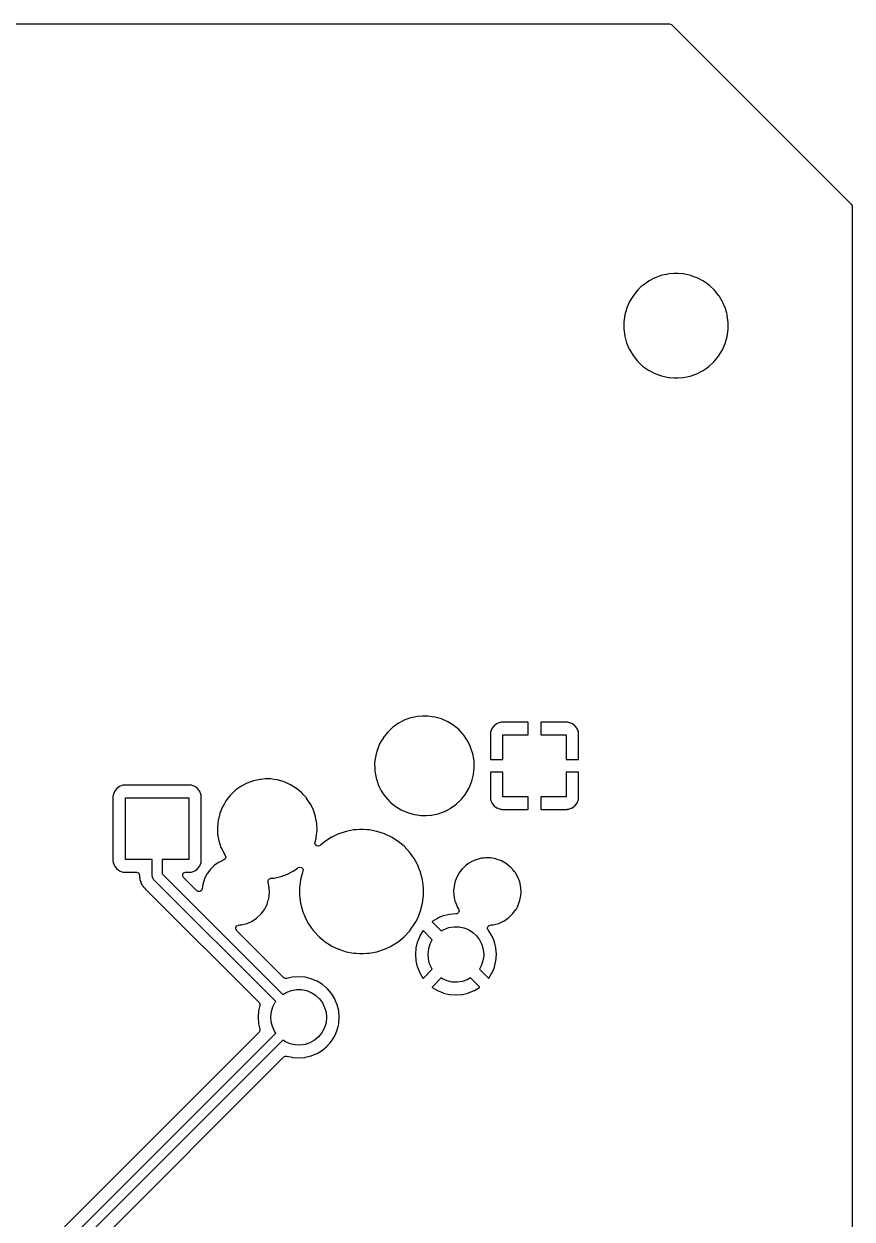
# Model space of a CAD drawing. Extents: x 3.12 to 9.98, y -5.38 to -1.32.
# Drawn here: x 8.663 to 9.98, y -3.321 to -1.42 of the extents above; entities that cross this region are included whole.
import ezdxf

# ---------------------------------------------------------------- set-up
doc = ezdxf.new("R2010")
doc.units = 0
doc.header["$MEASUREMENT"] = 0
doc.layers.add('BLACK', color=7, linetype='CONTINUOUS')

msp = doc.modelspace()

# ---------------------------------------------------------------- linework, layer by layer
at = {"layer": 'BLACK', "linetype": 'CONTINUOUS'}
for p, q in [((6.30264, -1.42002), (9.68965, -1.42002)), ((9.68965, -1.42002), (9.69233, -1.42081)), ((9.69233, -1.42081), (9.69316, -1.42147)), ((9.69316, -1.42147), (9.97853, -1.70684)), ((9.97853, -1.70684), (9.97987, -1.70929)), ((9.97987, -1.70929), (9.97998, -1.71035)), ((9.97998, -1.71035), (9.97998, -5.08965)), ((9.66639, -1.82393), (9.65814, -1.82818)), ((9.66695, -1.82364), (9.66639, -1.82393)), ((9.67762, -1.81986), (9.66695, -1.82364)), ((9.68495, -1.81834), (9.67762, -1.81986)), ((9.68854, -1.8176), (9.68495, -1.81834)), ((9.68871, -1.81756), (9.68854, -1.8176)), ((9.68854, -1.8176), (9.68854, -1.8176)), ((9.68888, -1.81755), (9.68871, -1.81756)), ((9.69707, -1.81699), (9.68888, -1.81755)), ((9.68888, -1.81755), (9.68888, -1.81755)), ((9.69715, -1.81699), (9.69707, -1.81699)), ((9.69707, -1.81699), (9.69707, -1.81699)), ((9.70328, -1.81699), (9.69715, -1.81699)), ((9.70337, -1.817), (9.70328, -1.81699)), ((9.71093, -1.81759), (9.70337, -1.817)), ((9.70337, -1.817), (9.70337, -1.817)), ((9.71215, -1.81769), (9.71093, -1.81759)), ((9.72321, -1.8201), (9.71215, -1.81769)), ((9.72337, -1.82016), (9.72321, -1.8201)), ((9.72853, -1.82204), (9.72337, -1.82016)), ((9.72337, -1.82016), (9.72337, -1.82016)), ((9.73384, -1.82399), (9.72853, -1.82204)), ((9.74148, -1.82803), (9.73384, -1.82399)), ((9.63935, -1.84304), (9.63218, -1.8518)), ((9.64029, -1.84217), (9.63935, -1.84304)), ((9.64486, -1.83792), (9.64029, -1.84217)), ((9.64764, -1.83534), (9.64486, -1.83792)), ((9.65289, -1.83165), (9.64764, -1.83534)), ((9.65676, -1.82893), (9.65289, -1.83165)), ((9.6569, -1.82883), (9.65676, -1.82893)), ((9.65676, -1.82893), (9.65676, -1.82893)), ((9.65814, -1.82818), (9.6569, -1.82883)), ((9.74299, -1.82883), (9.74148, -1.82803)), ((9.74385, -1.82928), (9.74299, -1.82883)), ((9.75304, -1.83589), (9.74385, -1.82928)), ((9.76125, -1.84368), (9.75304, -1.83589)), ((9.76832, -1.85251), (9.76125, -1.84368)), ((9.62626, -1.86145), (9.62171, -1.87182)), ((9.63218, -1.8518), (9.62626, -1.86145)), ((9.76841, -1.85266), (9.76832, -1.85251)), ((9.7689, -1.85347), (9.76841, -1.85266)), ((9.76841, -1.85266), (9.76841, -1.85266)), ((9.77414, -1.86223), (9.7689, -1.85347)), ((9.7742, -1.86238), (9.77414, -1.86223)), ((9.77513, -1.86455), (9.7742, -1.86238)), ((9.7742, -1.86238), (9.7742, -1.86238)), ((9.62171, -1.87182), (9.61861, -1.8827)), ((9.77858, -1.87264), (9.77513, -1.86455)), ((9.78058, -1.87994), (9.77858, -1.87264)), ((9.78126, -1.88245), (9.78058, -1.87994)), ((9.61699, -1.89996), (9.61696, -1.90522)), ((9.61702, -1.89408), (9.61699, -1.89996)), ((9.61861, -1.8827), (9.61702, -1.89391)), ((9.61702, -1.89391), (9.61702, -1.89407)), ((9.61702, -1.89407), (9.61702, -1.89408)), ((9.78156, -1.88355), (9.78126, -1.88245)), ((9.78304, -1.89478), (9.78156, -1.88355)), ((9.78299, -1.90539), (9.78304, -1.89494)), ((9.78304, -1.89494), (9.78304, -1.89478)), ((9.78304, -1.89494), (9.78304, -1.89494)), ((9.61696, -1.90522), (9.61844, -1.91645)), ((9.61844, -1.91645), (9.62142, -1.92736)), ((9.77829, -1.92818), (9.78139, -1.9173)), ((9.78139, -1.9173), (9.78298, -1.90609)), ((9.78298, -1.90609), (9.78299, -1.90539)), ((9.62142, -1.92736), (9.62149, -1.92752)), ((9.62149, -1.92752), (9.62576, -1.93753)), ((9.62576, -1.93753), (9.62586, -1.93777)), ((9.62586, -1.93777), (9.63168, -1.94749)), ((9.76782, -1.9482), (9.77374, -1.93855)), ((9.77374, -1.93855), (9.77829, -1.92818)), ((9.63168, -1.94749), (9.63875, -1.95632)), ((9.63875, -1.95632), (9.64696, -1.96411)), ((9.75236, -1.96466), (9.76065, -1.95696)), ((9.76065, -1.95696), (9.76782, -1.9482)), ((9.64696, -1.96411), (9.65615, -1.97072)), ((9.65615, -1.97072), (9.6563, -1.9708)), ((9.6563, -1.9708), (9.6563, -1.9708)), ((9.6563, -1.9708), (9.65716, -1.97125)), ((9.65716, -1.97125), (9.66616, -1.97601)), ((9.66616, -1.97601), (9.67679, -1.9799)), ((9.72238, -1.98014), (9.73305, -1.97636)), ((9.73305, -1.97636), (9.7431, -1.97117)), ((9.7431, -1.97117), (9.74324, -1.97107)), ((9.74324, -1.97107), (9.74773, -1.96792)), ((9.74324, -1.97107), (9.74324, -1.97107)), ((9.74773, -1.96792), (9.75236, -1.96466)), ((9.67679, -1.9799), (9.68785, -1.98231)), ((9.68785, -1.98231), (9.68897, -1.9824)), ((9.68897, -1.9824), (9.69663, -1.983)), ((9.69663, -1.983), (9.69663, -1.983)), ((9.69663, -1.983), (9.69672, -1.98301)), ((9.69672, -1.98301), (9.70285, -1.98301)), ((9.70285, -1.98301), (9.70293, -1.98301)), ((9.70293, -1.98301), (9.71112, -1.98245)), ((9.70293, -1.98301), (9.70293, -1.98301)), ((9.71112, -1.98245), (9.71129, -1.98244)), ((9.71112, -1.98245), (9.71112, -1.98245)), ((9.71129, -1.98244), (9.71146, -1.9824)), ((9.71146, -1.9824), (9.7172, -1.98121)), ((9.71146, -1.9824), (9.71146, -1.9824)), ((9.7172, -1.98121), (9.72238, -1.98014)), ((9.26776, -2.52759), (9.25799, -2.53278)), ((9.26792, -2.52753), (9.26776, -2.52759)), ((9.27799, -2.52386), (9.26792, -2.52753)), ((9.26792, -2.52753), (9.26792, -2.52753)), ((9.27815, -2.5238), (9.27799, -2.52386)), ((9.27799, -2.52386), (9.27799, -2.52386)), ((9.28897, -2.5215), (9.27815, -2.5238)), ((9.28914, -2.52149), (9.28897, -2.5215)), ((9.29715, -2.52093), (9.28914, -2.52149)), ((9.28914, -2.52149), (9.28914, -2.52149)), ((9.29724, -2.52093), (9.29715, -2.52093)), ((9.29715, -2.52093), (9.29715, -2.52093)), ((9.30553, -2.52093), (9.29724, -2.52093)), ((9.31226, -2.52187), (9.30553, -2.52093)), ((9.31631, -2.52244), (9.31226, -2.52187)), ((9.31648, -2.52246), (9.31631, -2.52244)), ((9.31631, -2.52244), (9.31631, -2.52244)), ((9.32711, -2.52551), (9.31648, -2.52246)), ((9.33721, -2.53001), (9.32711, -2.52551)), ((9.24109, -2.54696), (9.23428, -2.55567)), ((9.24543, -2.54277), (9.24109, -2.54696)), ((9.24892, -2.5394), (9.24543, -2.54277)), ((9.24905, -2.53928), (9.24892, -2.5394)), ((9.24892, -2.5394), (9.24892, -2.5394)), ((9.2525, -2.53677), (9.24905, -2.53928)), ((9.25785, -2.53288), (9.2525, -2.53677)), ((9.25799, -2.53278), (9.25785, -2.53288)), ((9.25785, -2.53288), (9.25785, -2.53288)), ((9.34659, -2.53587), (9.33721, -2.53001)), ((9.35506, -2.54298), (9.34659, -2.53587)), ((9.36246, -2.5512), (9.35506, -2.54298)), ((9.40504, -2.54676), (9.40482, -2.54876)), ((9.40518, -2.54616), (9.40504, -2.54676)), ((9.40696, -2.54142), (9.40518, -2.54616)), ((9.40729, -2.5408), (9.40696, -2.54142)), ((9.4103, -2.53678), (9.40729, -2.5408)), ((9.4108, -2.53629), (9.4103, -2.53678)), ((9.41482, -2.53328), (9.4108, -2.53629)), ((9.41543, -2.53294), (9.41482, -2.53328)), ((9.42017, -2.53116), (9.41543, -2.53294)), ((9.42077, -2.53102), (9.42017, -2.53116)), ((9.42278, -2.5308), (9.42077, -2.53102)), ((9.42304, -2.53079), (9.42278, -2.5308)), ((9.46447, -2.53079), (9.42304, -2.53079)), ((9.46477, -2.53085), (9.46447, -2.53079)), ((9.46482, -2.5309), (9.46477, -2.53085)), ((9.465, -2.5315), (9.46482, -2.5309)), ((9.465, -2.55079), (9.465, -2.5315)), ((9.48507, -2.53102), (9.485, -2.53132)), ((9.485, -2.53132), (9.485, -2.55079)), ((9.48511, -2.53096), (9.48507, -2.53102)), ((9.48571, -2.53079), (9.48511, -2.53096)), ((9.52696, -2.53079), (9.48571, -2.53079)), ((9.52722, -2.5308), (9.52696, -2.53079)), ((9.52923, -2.53102), (9.52722, -2.5308)), ((9.52983, -2.53116), (9.52923, -2.53102)), ((9.53457, -2.53294), (9.52983, -2.53116)), ((9.53518, -2.53328), (9.53457, -2.53294)), ((9.5392, -2.53629), (9.53518, -2.53328)), ((9.5397, -2.53678), (9.5392, -2.53629)), ((9.54271, -2.5408), (9.5397, -2.53678)), ((9.54304, -2.54142), (9.54271, -2.5408)), ((9.54482, -2.54616), (9.54304, -2.54142)), ((9.54496, -2.54676), (9.54482, -2.54616)), ((9.54518, -2.54876), (9.54496, -2.54676)), ((9.22875, -2.56525), (9.22461, -2.5755)), ((9.23131, -2.56082), (9.22875, -2.56525)), ((9.2342, -2.55582), (9.23131, -2.56082)), ((9.23428, -2.55567), (9.2342, -2.55582)), ((9.2342, -2.55582), (9.2342, -2.55582)), ((9.36539, -2.55554), (9.36246, -2.5512)), ((9.36855, -2.56022), (9.36539, -2.55554)), ((9.36865, -2.56037), (9.36855, -2.56022)), ((9.36855, -2.56022), (9.36855, -2.56022)), ((9.37096, -2.5651), (9.36865, -2.56037)), ((9.37338, -2.57006), (9.37096, -2.5651)), ((9.40482, -2.54876), (9.4048, -2.54903)), ((9.4048, -2.54903), (9.4048, -2.58929)), ((9.4248, -2.59), (9.4248, -2.55079)), ((9.4248, -2.55079), (9.465, -2.55079)), ((9.485, -2.55079), (9.5252, -2.55079)), ((9.5252, -2.55079), (9.5252, -2.59)), ((9.5452, -2.54903), (9.54518, -2.54876)), ((9.5452, -2.58947), (9.5452, -2.54903)), ((9.22324, -2.58099), (9.22194, -2.58624)), ((9.22457, -2.57567), (9.22324, -2.58099)), ((9.22461, -2.5755), (9.22457, -2.57567)), ((9.22457, -2.57567), (9.22457, -2.57567)), ((9.3735, -2.57031), (9.37338, -2.57006)), ((9.37691, -2.58082), (9.3735, -2.57031)), ((9.37694, -2.58099), (9.37691, -2.58082)), ((9.37841, -2.58929), (9.37694, -2.58099)), ((9.22138, -2.59154), (9.22078, -2.59723)), ((9.22078, -2.59723), (9.22079, -2.59741)), ((9.22079, -2.59741), (9.22103, -2.60444)), ((9.22079, -2.59741), (9.22079, -2.59741)), ((9.22192, -2.58641), (9.22138, -2.59154)), ((9.22194, -2.58624), (9.22192, -2.58641)), ((9.22192, -2.58641), (9.22192, -2.58641)), ((9.3781, -2.61343), (9.3792, -2.60294)), ((9.37853, -2.59), (9.37841, -2.58929)), ((9.37883, -2.59171), (9.37853, -2.59)), ((9.37884, -2.59189), (9.37883, -2.59171)), ((9.3792, -2.60206), (9.37884, -2.59189)), ((9.37884, -2.59189), (9.37884, -2.59189)), ((9.37922, -2.60277), (9.3792, -2.60206)), ((9.3792, -2.60294), (9.37922, -2.60277)), ((9.3792, -2.60294), (9.3792, -2.60294)), ((9.4048, -2.58929), (9.40498, -2.58989)), ((9.40498, -2.58989), (9.40503, -2.58993)), ((9.40503, -2.58993), (9.40534, -2.59)), ((9.40534, -2.59), (9.4248, -2.59)), ((9.5252, -2.59), (9.54448, -2.59)), ((9.54448, -2.59), (9.54508, -2.58982)), ((9.54508, -2.58982), (9.54513, -2.58977)), ((9.54513, -2.58977), (9.5452, -2.58947)), ((9.03897, -2.6215), (9.02815, -2.6238)), ((9.03914, -2.62149), (9.03897, -2.6215)), ((9.04715, -2.62093), (9.03914, -2.62149)), ((9.03914, -2.62149), (9.03914, -2.62149)), ((9.04724, -2.62093), (9.04715, -2.62093)), ((9.04715, -2.62093), (9.04715, -2.62093)), ((9.05553, -2.62093), (9.04724, -2.62093)), ((9.06073, -2.62166), (9.05553, -2.62093)), ((9.06631, -2.62244), (9.06073, -2.62166)), ((9.06648, -2.62246), (9.06631, -2.62244)), ((9.06631, -2.62244), (9.06631, -2.62244)), ((9.07711, -2.62551), (9.06648, -2.62246)), ((9.22103, -2.60444), (9.22117, -2.60829)), ((9.22117, -2.60829), (9.2212, -2.60846)), ((9.2212, -2.60846), (9.2212, -2.60846)), ((9.2212, -2.60846), (9.22213, -2.61376)), ((9.22213, -2.61376), (9.22309, -2.61918)), ((9.22309, -2.61918), (9.2265, -2.62969)), ((9.37543, -2.62433), (9.37802, -2.61393)), ((9.37802, -2.61393), (9.37806, -2.61376)), ((9.37802, -2.61393), (9.37802, -2.61393)), ((9.37806, -2.61376), (9.3781, -2.61343)), ((9.40487, -2.61023), (9.4048, -2.61053)), ((9.4048, -2.61053), (9.4048, -2.65097)), ((9.40492, -2.61018), (9.40487, -2.61023)), ((9.40552, -2.61), (9.40492, -2.61018)), ((9.4248, -2.61), (9.40552, -2.61)), ((9.4248, -2.64921), (9.4248, -2.61)), ((9.54466, -2.61), (9.5252, -2.61)), ((9.5252, -2.61), (9.5252, -2.64921)), ((9.54497, -2.61007), (9.54466, -2.61)), ((9.54502, -2.61011), (9.54497, -2.61007)), ((9.5452, -2.61071), (9.54502, -2.61011)), ((9.5452, -2.65097), (9.5452, -2.61071)), ((8.80706, -2.64107), (8.80505, -2.64644)), ((8.8105, -2.63649), (8.80706, -2.64107)), ((8.81509, -2.63305), (8.8105, -2.63649)), ((8.82046, -2.63103), (8.81509, -2.63305)), ((8.82291, -2.63077), (8.82046, -2.63103)), ((8.92709, -2.63077), (8.82291, -2.63077)), ((8.92954, -2.63103), (8.92709, -2.63077)), ((8.93491, -2.63305), (8.92954, -2.63103)), ((8.9395, -2.63649), (8.93491, -2.63305)), ((8.94294, -2.64107), (8.9395, -2.63649)), ((8.94495, -2.64644), (8.94294, -2.64107)), ((8.99892, -2.6394), (8.99574, -2.64247)), ((8.99905, -2.63928), (8.99892, -2.6394)), ((8.99892, -2.6394), (8.99892, -2.6394)), ((9.0019, -2.6372), (8.99905, -2.63928)), ((9.00785, -2.63288), (9.0019, -2.6372)), ((9.00799, -2.63278), (9.00785, -2.63288)), ((9.00785, -2.63288), (9.00785, -2.63288)), ((9.01776, -2.62759), (9.00799, -2.63278)), ((9.01792, -2.62753), (9.01776, -2.62759)), ((9.02799, -2.62386), (9.01792, -2.62753)), ((9.01792, -2.62753), (9.01792, -2.62753)), ((9.02815, -2.6238), (9.02799, -2.62386)), ((9.02799, -2.62386), (9.02799, -2.62386)), ((9.08721, -2.63001), (9.07711, -2.62551)), ((9.09659, -2.63587), (9.08721, -2.63001)), ((9.10506, -2.64298), (9.09659, -2.63587)), ((9.2265, -2.62969), (9.22658, -2.62985)), ((9.22658, -2.62985), (9.22658, -2.62985)), ((9.22658, -2.62985), (9.22825, -2.63328)), ((9.22825, -2.63328), (9.23135, -2.63963)), ((9.23135, -2.63963), (9.23145, -2.63978)), ((9.23145, -2.63978), (9.23145, -2.63978)), ((9.23145, -2.63978), (9.23353, -2.64287)), ((9.3658, -2.64418), (9.37116, -2.6349)), ((9.37116, -2.6349), (9.37125, -2.63475)), ((9.37125, -2.63475), (9.37539, -2.6245)), ((9.37539, -2.6245), (9.37543, -2.62433)), ((8.80505, -2.64644), (8.80478, -2.64889)), ((8.80478, -2.64889), (8.80478, -2.75111)), ((8.8248, -2.74921), (8.8248, -2.65079)), ((8.8248, -2.65079), (8.9252, -2.65079)), ((8.9252, -2.65079), (8.9252, -2.74921)), ((8.94522, -2.64889), (8.94495, -2.64644)), ((8.94522, -2.75111), (8.94522, -2.64889)), ((8.98131, -2.66082), (8.97875, -2.66525)), ((8.9842, -2.65582), (8.98131, -2.66082)), ((8.98428, -2.65567), (8.9842, -2.65582)), ((8.9842, -2.65582), (8.9842, -2.65582)), ((8.99109, -2.64696), (8.98428, -2.65567)), ((8.99574, -2.64247), (8.99109, -2.64696)), ((9.10792, -2.64615), (9.10506, -2.64298)), ((9.11226, -2.65097), (9.10792, -2.64615)), ((9.11246, -2.6512), (9.11226, -2.65097)), ((9.11425, -2.65385), (9.11246, -2.6512)), ((9.11855, -2.66022), (9.11425, -2.65385)), ((9.11865, -2.66037), (9.11855, -2.66022)), ((9.11855, -2.66022), (9.11855, -2.66022)), ((9.12096, -2.6651), (9.11865, -2.66037)), ((9.23353, -2.64287), (9.23754, -2.6488)), ((9.23754, -2.6488), (9.23765, -2.64893)), ((9.23765, -2.64893), (9.23765, -2.64893)), ((9.23765, -2.64893), (9.23774, -2.64903)), ((9.23774, -2.64903), (9.24494, -2.65702)), ((9.24494, -2.65702), (9.24507, -2.65713)), ((9.24507, -2.65713), (9.24507, -2.65713)), ((9.24507, -2.65713), (9.24624, -2.65811)), ((9.24624, -2.65811), (9.25341, -2.66413)), ((9.34221, -2.66708), (9.35081, -2.66082)), ((9.35081, -2.66082), (9.35095, -2.66072)), ((9.35081, -2.66082), (9.35081, -2.66082)), ((9.35095, -2.66072), (9.35116, -2.66052)), ((9.35116, -2.66052), (9.35623, -2.65563)), ((9.35623, -2.65563), (9.35891, -2.65304)), ((9.35891, -2.65304), (9.36052, -2.65097)), ((9.36052, -2.65097), (9.36572, -2.64433)), ((9.36572, -2.64433), (9.3658, -2.64418)), ((9.3658, -2.64418), (9.3658, -2.64418)), ((9.4048, -2.65097), (9.40482, -2.65124)), ((9.40482, -2.65124), (9.40504, -2.65324)), ((9.40504, -2.65324), (9.40518, -2.65384)), ((9.40518, -2.65384), (9.40696, -2.65858)), ((9.40696, -2.65858), (9.40729, -2.6592)), ((9.40729, -2.6592), (9.4103, -2.66322)), ((9.465, -2.64921), (9.4248, -2.64921)), ((9.465, -2.66868), (9.465, -2.64921)), ((9.5252, -2.64921), (9.485, -2.64921)), ((9.485, -2.64921), (9.485, -2.6685)), ((9.5397, -2.66322), (9.54271, -2.6592)), ((9.54271, -2.6592), (9.54304, -2.65858)), ((9.54304, -2.65858), (9.54482, -2.65384)), ((9.54482, -2.65384), (9.54496, -2.65324)), ((9.54496, -2.65324), (9.54518, -2.65124)), ((9.54518, -2.65124), (9.5452, -2.65097)), ((8.97457, -2.67567), (8.9723, -2.68477)), ((8.97461, -2.6755), (8.97457, -2.67567)), ((8.97457, -2.67567), (8.97457, -2.67567)), ((8.97875, -2.66525), (8.97461, -2.6755)), ((9.12338, -2.67006), (9.12096, -2.6651)), ((9.1235, -2.67031), (9.12338, -2.67006)), ((9.12691, -2.68082), (9.1235, -2.67031)), ((9.25341, -2.66413), (9.26279, -2.66999)), ((9.26279, -2.66999), (9.27289, -2.67449)), ((9.27289, -2.67449), (9.28352, -2.67754)), ((9.28352, -2.67754), (9.28369, -2.67756)), ((9.28369, -2.67756), (9.28369, -2.67756)), ((9.28369, -2.67756), (9.28774, -2.67813)), ((9.28774, -2.67813), (9.29447, -2.67907)), ((9.29447, -2.67907), (9.30276, -2.67907)), ((9.30276, -2.67907), (9.30285, -2.67907)), ((9.30285, -2.67907), (9.31086, -2.67851)), ((9.30285, -2.67907), (9.30285, -2.67907)), ((9.31086, -2.67851), (9.31103, -2.6785)), ((9.31086, -2.67851), (9.31086, -2.67851)), ((9.31103, -2.6785), (9.32185, -2.6762)), ((9.32185, -2.6762), (9.32201, -2.67614)), ((9.32201, -2.67614), (9.33208, -2.67247)), ((9.32201, -2.67614), (9.32201, -2.67614)), ((9.33208, -2.67247), (9.33224, -2.67241)), ((9.33208, -2.67247), (9.33208, -2.67247)), ((9.33224, -2.67241), (9.34201, -2.66722)), ((9.34201, -2.66722), (9.34221, -2.66708)), ((9.4103, -2.66322), (9.4108, -2.66371)), ((9.4108, -2.66371), (9.41482, -2.66672)), ((9.41482, -2.66672), (9.41543, -2.66706)), ((9.41543, -2.66706), (9.42017, -2.66884)), ((9.42017, -2.66884), (9.42077, -2.66898)), ((9.42077, -2.66898), (9.42278, -2.6692)), ((9.42278, -2.6692), (9.42304, -2.66921)), ((9.42304, -2.66921), (9.46429, -2.66921)), ((9.46429, -2.66921), (9.46489, -2.66904)), ((9.46489, -2.66904), (9.46493, -2.66898)), ((9.46493, -2.66898), (9.465, -2.66868)), ((9.485, -2.6685), (9.48518, -2.6691)), ((9.48518, -2.6691), (9.48523, -2.66915)), ((9.48523, -2.66915), (9.48553, -2.66921)), ((9.48553, -2.66921), (9.52696, -2.66921)), ((9.52696, -2.66921), (9.52722, -2.6692)), ((9.52722, -2.6692), (9.52923, -2.66898)), ((9.52923, -2.66898), (9.52983, -2.66884)), ((9.52983, -2.66884), (9.53457, -2.66706)), ((9.53457, -2.66706), (9.53518, -2.66672)), ((9.53518, -2.66672), (9.5392, -2.66371)), ((9.5392, -2.66371), (9.5397, -2.66322)), ((8.9708, -2.69706), (8.97078, -2.69723)), ((8.97078, -2.69723), (8.97079, -2.69741)), ((8.97079, -2.69741), (8.97079, -2.69741)), ((8.97079, -2.69741), (8.97111, -2.70655)), ((8.97192, -2.68641), (8.9708, -2.69706)), ((8.97194, -2.68624), (8.97192, -2.68641)), ((8.97192, -2.68641), (8.97192, -2.68641)), ((8.9723, -2.68477), (8.97194, -2.68624)), ((9.12703, -2.6815), (9.12691, -2.68082)), ((9.1288, -2.69151), (9.12703, -2.6815)), ((9.12883, -2.69171), (9.1288, -2.69151)), ((9.12884, -2.69189), (9.12883, -2.69171)), ((9.12921, -2.70253), (9.12884, -2.69189)), ((9.12884, -2.69189), (9.12884, -2.69189)), ((8.97111, -2.70655), (8.97117, -2.70829)), ((8.97117, -2.70829), (8.9712, -2.70846)), ((8.9712, -2.70846), (8.9712, -2.70846)), ((8.9712, -2.70846), (8.97213, -2.71376)), ((8.97213, -2.71376), (8.97309, -2.71918)), ((9.12627, -2.72095), (9.12765, -2.71544)), ((9.12765, -2.71544), (9.12802, -2.71393)), ((9.12802, -2.71393), (9.12806, -2.71376)), ((9.12802, -2.71393), (9.12802, -2.71393)), ((9.12806, -2.71376), (9.1281, -2.71343)), ((9.1281, -2.71343), (9.1292, -2.70294)), ((9.1292, -2.70294), (9.12922, -2.70277)), ((9.1292, -2.70294), (9.1292, -2.70294)), ((9.12922, -2.70277), (9.12921, -2.70253)), ((9.15244, -2.7135), (9.14198, -2.72014)), ((9.15258, -2.71343), (9.15244, -2.7135)), ((9.15259, -2.71343), (9.15258, -2.71343)), ((9.16352, -2.70828), (9.15259, -2.71343)), ((9.16366, -2.70822), (9.16352, -2.70828)), ((9.16352, -2.70828), (9.16352, -2.70828)), ((9.17545, -2.70439), (9.16366, -2.70822)), ((9.18763, -2.70206), (9.17545, -2.70439)), ((9.19131, -2.70183), (9.18763, -2.70206)), ((9.19683, -2.70149), (9.19131, -2.70183)), ((9.1969, -2.70148), (9.19683, -2.70149)), ((9.19683, -2.70149), (9.19683, -2.70149)), ((9.2031, -2.70148), (9.1969, -2.70148)), ((9.20317, -2.70149), (9.2031, -2.70148)), ((9.20869, -2.70183), (9.20317, -2.70149)), ((9.20317, -2.70149), (9.20317, -2.70149)), ((9.21237, -2.70206), (9.20869, -2.70183)), ((9.22455, -2.70439), (9.21237, -2.70206)), ((9.23634, -2.70822), (9.22455, -2.70439)), ((9.23648, -2.70828), (9.23634, -2.70822)), ((9.24741, -2.71343), (9.23648, -2.70828)), ((9.23648, -2.70828), (9.23648, -2.70828)), ((9.24742, -2.71343), (9.24741, -2.71343)), ((9.24756, -2.7135), (9.24742, -2.71343)), ((9.25802, -2.72014), (9.24756, -2.7135)), ((8.97309, -2.71918), (8.9765, -2.72969)), ((8.9765, -2.72969), (8.97658, -2.72985)), ((8.97658, -2.72985), (8.97658, -2.72985)), ((8.97658, -2.72985), (8.97831, -2.73339)), ((8.97831, -2.73339), (8.98135, -2.73963)), ((9.12595, -2.72274), (9.1261, -2.72166)), ((9.12668, -2.72544), (9.12595, -2.72274)), ((9.1261, -2.72166), (9.12627, -2.72095)), ((9.12875, -2.72732), (9.12668, -2.72544)), ((9.1315, -2.72778), (9.12875, -2.72732)), ((9.13407, -2.72668), (9.1315, -2.72778)), ((9.1354, -2.72558), (9.13407, -2.72668)), ((9.14198, -2.72014), (9.1354, -2.72558)), ((9.26757, -2.72804), (9.25802, -2.72014)), ((9.27606, -2.73708), (9.26757, -2.72804)), ((9.27615, -2.7372), (9.27606, -2.73708)), ((9.27775, -2.7394), (9.27615, -2.7372)), ((9.27615, -2.7372), (9.27615, -2.7372)), ((8.80478, -2.75111), (8.80505, -2.75356)), ((8.80505, -2.75356), (8.80706, -2.75893)), ((8.86713, -2.74921), (8.8248, -2.74921)), ((8.86713, -2.775), (8.86713, -2.74921)), ((8.9252, -2.74921), (8.88287, -2.74921)), ((8.88287, -2.74921), (8.88287, -2.77174)), ((8.94294, -2.75893), (8.94495, -2.75356)), ((8.94495, -2.75356), (8.94522, -2.75111)), ((8.97021, -2.75554), (8.96634, -2.75814)), ((8.9737, -2.75318), (8.97021, -2.75554)), ((8.97388, -2.75307), (8.9737, -2.75318)), ((8.9737, -2.75318), (8.9737, -2.75318)), ((8.98119, -2.74977), (8.97388, -2.75307)), ((8.98339, -2.74784), (8.98119, -2.74977)), ((8.98135, -2.73963), (8.98145, -2.73978)), ((8.98145, -2.73978), (8.98145, -2.73978)), ((8.98145, -2.73978), (8.98327, -2.74247)), ((8.98327, -2.74247), (8.98411, -2.74514)), ((8.98411, -2.74514), (8.98339, -2.74784)), ((9.28335, -2.74711), (9.27775, -2.7394)), ((9.28342, -2.74724), (9.28335, -2.74711)), ((9.28886, -2.75713), (9.28342, -2.74724)), ((9.28342, -2.74724), (9.28342, -2.74724)), ((9.37021, -2.75554), (9.36634, -2.75814)), ((9.3737, -2.75318), (9.37021, -2.75554)), ((9.37388, -2.75307), (9.3737, -2.75318)), ((9.3737, -2.75318), (9.3737, -2.75318)), ((9.37424, -2.7529), (9.37388, -2.75307)), ((9.38197, -2.74942), (9.37424, -2.7529)), ((9.38216, -2.74934), (9.38197, -2.74942)), ((9.38197, -2.74942), (9.38197, -2.74942)), ((9.38236, -2.74928), (9.38216, -2.74934)), ((9.39075, -2.74711), (9.38236, -2.74928)), ((9.38236, -2.74928), (9.38236, -2.74928)), ((9.39095, -2.74705), (9.39075, -2.74711)), ((9.39075, -2.74711), (9.39075, -2.74711)), ((9.39116, -2.74704), (9.39095, -2.74705)), ((9.39508, -2.7467), (9.39116, -2.74704)), ((9.39116, -2.74704), (9.39116, -2.74704)), ((9.39772, -2.74648), (9.39508, -2.7467)), ((9.4041, -2.74648), (9.39772, -2.74648)), ((9.40416, -2.74648), (9.4041, -2.74648)), ((9.40436, -2.74649), (9.40416, -2.74648)), ((9.40416, -2.74648), (9.40416, -2.74648)), ((9.40505, -2.74653), (9.40436, -2.74649)), ((9.40522, -2.74655), (9.40505, -2.74653)), ((9.41379, -2.7481), (9.40522, -2.74655)), ((9.40522, -2.74655), (9.40522, -2.74655)), ((9.41399, -2.74814), (9.41379, -2.7481)), ((9.41379, -2.7481), (9.41379, -2.7481)), ((9.41419, -2.74821), (9.41399, -2.74814)), ((9.42233, -2.75117), (9.41419, -2.74821)), ((9.41419, -2.74821), (9.41419, -2.74821)), ((9.42253, -2.75124), (9.42233, -2.75117)), ((9.42233, -2.75117), (9.42233, -2.75117)), ((9.43042, -2.75573), (9.42253, -2.75124)), ((9.43059, -2.75587), (9.43042, -2.75573)), ((9.43483, -2.75934), (9.43059, -2.75587)), ((9.43059, -2.75587), (9.43059, -2.75587)), ((8.80706, -2.75893), (8.8105, -2.76351)), ((8.8105, -2.76351), (8.81509, -2.76695)), ((8.81509, -2.76695), (8.82046, -2.76897)), ((8.82046, -2.76897), (8.82291, -2.76923)), ((8.82291, -2.76923), (8.84212, -2.76923)), ((8.84212, -2.76923), (8.84481, -2.77002)), ((8.84481, -2.77002), (8.84664, -2.77213)), ((8.84664, -2.77213), (8.84707, -2.77453)), ((8.84707, -2.77453), (8.84694, -2.77647)), ((8.86742, -2.77628), (8.86713, -2.775)), ((8.88287, -2.77174), (9.07483, -2.9637)), ((8.91581, -2.77525), (8.91601, -2.77246)), ((8.91715, -2.7777), (8.91581, -2.77525)), ((8.91601, -2.77246), (8.91768, -2.77022)), ((8.91768, -2.77022), (8.9203, -2.76924)), ((8.9203, -2.76924), (8.92066, -2.76923)), ((8.92066, -2.76923), (8.92709, -2.76923)), ((8.92709, -2.76923), (8.92954, -2.76897)), ((8.92954, -2.76897), (8.93491, -2.76695)), ((8.93491, -2.76695), (8.9395, -2.76351)), ((8.9395, -2.76351), (8.94294, -2.75893)), ((8.95395, -2.77247), (8.9521, -2.77612)), ((8.95435, -2.7717), (8.95395, -2.77247)), ((8.95538, -2.77031), (8.95435, -2.7717)), ((8.95965, -2.76458), (8.95538, -2.77031)), ((8.95977, -2.76441), (8.95965, -2.76458)), ((8.96634, -2.75814), (8.95977, -2.76441)), ((9.07201, -2.77614), (9.08208, -2.77247)), ((9.08208, -2.77247), (9.08224, -2.77241)), ((9.08208, -2.77247), (9.08208, -2.77247)), ((9.08224, -2.77241), (9.09201, -2.76722)), ((9.09201, -2.76722), (9.09223, -2.76706)), ((9.09223, -2.76706), (9.0981, -2.7628)), ((9.0981, -2.7628), (9.09926, -2.76195)), ((9.09926, -2.76195), (9.1019, -2.76101)), ((9.1019, -2.76101), (9.10462, -2.76164)), ((9.10612, -2.7695), (9.10303, -2.7815)), ((9.10462, -2.76164), (9.10657, -2.76365)), ((9.10679, -2.76779), (9.10612, -2.7695)), ((9.10657, -2.76365), (9.10712, -2.76639)), ((9.10712, -2.76639), (9.10679, -2.76779)), ((9.28932, -2.75797), (9.28886, -2.75713)), ((9.29123, -2.7628), (9.28932, -2.75797)), ((9.29377, -2.76921), (9.29123, -2.7628)), ((9.29388, -2.7695), (9.29377, -2.76921)), ((9.29697, -2.7815), (9.29388, -2.7695)), ((9.35395, -2.77247), (9.3521, -2.77612)), ((9.35435, -2.7717), (9.35395, -2.77247)), ((9.35538, -2.77031), (9.35435, -2.7717)), ((9.35965, -2.76458), (9.35538, -2.77031)), ((9.35977, -2.76441), (9.35965, -2.76458)), ((9.36634, -2.75814), (9.35977, -2.76441)), ((9.43745, -2.76149), (9.43483, -2.75934)), ((9.43758, -2.76165), (9.43745, -2.76149)), ((9.44169, -2.76639), (9.43758, -2.76165)), ((9.43758, -2.76165), (9.43758, -2.76165)), ((9.4434, -2.76835), (9.44169, -2.76639)), ((9.44351, -2.76853), (9.4434, -2.76835)), ((9.44401, -2.76935), (9.44351, -2.76853)), ((9.44351, -2.76853), (9.44351, -2.76853)), ((9.44811, -2.77612), (9.44401, -2.76935)), ((8.84694, -2.77647), (8.84699, -2.77676)), ((8.84699, -2.77676), (8.84699, -2.77676)), ((8.84699, -2.77676), (8.84737, -2.77895)), ((8.84737, -2.77895), (8.84741, -2.77921)), ((8.84741, -2.77921), (8.84771, -2.7817)), ((8.84771, -2.7817), (8.84782, -2.78198)), ((8.84782, -2.78198), (8.84784, -2.78208)), ((8.84784, -2.78208), (8.84802, -2.78273)), ((8.84802, -2.78273), (8.84805, -2.78283)), ((8.84805, -2.78283), (8.8481, -2.78312)), ((8.8481, -2.78312), (8.84882, -2.78477)), ((8.84882, -2.78477), (8.84911, -2.78543)), ((8.84911, -2.78543), (8.84921, -2.78567)), ((8.84921, -2.78567), (8.8501, -2.78802)), ((8.8501, -2.78802), (8.85027, -2.78826)), ((8.85027, -2.78826), (8.85032, -2.78836)), ((8.85032, -2.78836), (8.85064, -2.78894)), ((8.85064, -2.78894), (8.85069, -2.78903)), ((8.85069, -2.78903), (8.85081, -2.7893)), ((8.85081, -2.7893), (8.851, -2.78954)), ((8.851, -2.78954), (8.85235, -2.7913)), ((8.85235, -2.7913), (8.8525, -2.79151)), ((8.8525, -2.79151), (8.85375, -2.79334)), ((8.85375, -2.79334), (8.85375, -2.79334)), ((8.85375, -2.79334), (8.85392, -2.79358)), ((8.85392, -2.79358), (8.85415, -2.79378)), ((8.85415, -2.79378), (8.85415, -2.79378)), ((8.85415, -2.79378), (8.85575, -2.79521)), ((8.86756, -2.77759), (8.86742, -2.77628)), ((8.8678, -2.77797), (8.86756, -2.77759)), ((8.8679, -2.77841), (8.8678, -2.77797)), ((8.86872, -2.77944), (8.8679, -2.77841)), ((8.86942, -2.78056), (8.86872, -2.77944)), ((9.06372, -2.97485), (8.86942, -2.78056)), ((8.93814, -2.79869), (8.91715, -2.7777)), ((8.94754, -2.78847), (8.94656, -2.79583)), ((8.9476, -2.78827), (8.94754, -2.78847)), ((8.94911, -2.7834), (8.9476, -2.78826)), ((8.9476, -2.78826), (8.9476, -2.78827)), ((8.95023, -2.77979), (8.94911, -2.7834)), ((8.9521, -2.77612), (8.95023, -2.77979)), ((9.0515, -2.78481), (9.05172, -2.78203)), ((9.05331, -2.79345), (9.0515, -2.78481)), ((9.05172, -2.78203), (9.05341, -2.7798)), ((9.05365, -2.80253), (9.05331, -2.79345)), ((9.05341, -2.7798), (9.05601, -2.77885)), ((9.05601, -2.77885), (9.05777, -2.77872)), ((9.05777, -2.77872), (9.06086, -2.77851)), ((9.06086, -2.77851), (9.06103, -2.7785)), ((9.06086, -2.77851), (9.06086, -2.77851)), ((9.06103, -2.7785), (9.07185, -2.7762)), ((9.07185, -2.7762), (9.07201, -2.77614)), ((9.07201, -2.77614), (9.07201, -2.77614)), ((9.10303, -2.7815), (9.10148, -2.7938)), ((9.10148, -2.7938), (9.10148, -2.8062)), ((9.29852, -2.7938), (9.29697, -2.7815)), ((9.29852, -2.8062), (9.29852, -2.7938)), ((9.34711, -2.79171), (9.34656, -2.79583)), ((9.34754, -2.78847), (9.34711, -2.79171)), ((9.3476, -2.78827), (9.34754, -2.78847)), ((9.34911, -2.7834), (9.3476, -2.78826)), ((9.3476, -2.78826), (9.3476, -2.78827)), ((9.35023, -2.77979), (9.34911, -2.7834)), ((9.3521, -2.77612), (9.35023, -2.77979)), ((9.44955, -2.77976), (9.44811, -2.77612)), ((9.45045, -2.78203), (9.44955, -2.77976)), ((9.45145, -2.78456), (9.45045, -2.78203)), ((9.45331, -2.79345), (9.45145, -2.78456)), ((9.45365, -2.80253), (9.45331, -2.79345)), ((8.85575, -2.79521), (8.85596, -2.79541)), ((8.85596, -2.79541), (9.0371, -2.97655)), ((8.9403, -2.79996), (8.93814, -2.79869)), ((8.9431, -2.79993), (8.9403, -2.79996)), ((8.94543, -2.79839), (8.9431, -2.79993)), ((8.94656, -2.79583), (8.94543, -2.79839)), ((9.05172, -2.81393), (9.0524, -2.81174)), ((9.0524, -2.81173), (9.05246, -2.81153)), ((9.0524, -2.81174), (9.0524, -2.81173)), ((9.05246, -2.81153), (9.05319, -2.80604)), ((9.05319, -2.80604), (9.05363, -2.80274)), ((9.05363, -2.80274), (9.05365, -2.80253)), ((9.05363, -2.80274), (9.05363, -2.80274)), ((9.10148, -2.8062), (9.10303, -2.8185)), ((9.29697, -2.8185), (9.29852, -2.8062)), ((9.34656, -2.79583), (9.34635, -2.79747)), ((9.34635, -2.79747), (9.34669, -2.80655)), ((9.34669, -2.80655), (9.34855, -2.81544)), ((9.45172, -2.81393), (9.4524, -2.81174)), ((9.4524, -2.81173), (9.45246, -2.81153)), ((9.4524, -2.81174), (9.4524, -2.81173)), ((9.45246, -2.81153), (9.45319, -2.80604)), ((9.45319, -2.80604), (9.45363, -2.80274)), ((9.45363, -2.80274), (9.45365, -2.80253)), ((9.45363, -2.80274), (9.45363, -2.80274)), ((9.04023, -2.83559), (9.04384, -2.83073)), ((9.04384, -2.83073), (9.04553, -2.82847)), ((9.04553, -2.82847), (9.04565, -2.8283)), ((9.04553, -2.82847), (9.04553, -2.82847)), ((9.04565, -2.8283), (9.04781, -2.82406)), ((9.04781, -2.82406), (9.04967, -2.8204)), ((9.04967, -2.8204), (9.04977, -2.82021)), ((9.04967, -2.8204), (9.04967, -2.8204)), ((9.04977, -2.82021), (9.05172, -2.81393)), ((9.10303, -2.8185), (9.10612, -2.8305)), ((9.10612, -2.8305), (9.11068, -2.84203)), ((9.28932, -2.84203), (9.29388, -2.8305)), ((9.29388, -2.8305), (9.29697, -2.8185)), ((9.34855, -2.81544), (9.34863, -2.81563)), ((9.34863, -2.81563), (9.34863, -2.81563)), ((9.34863, -2.81563), (9.34976, -2.8185)), ((9.34976, -2.8185), (9.35189, -2.82388)), ((9.35189, -2.82388), (9.35283, -2.82544)), ((9.35283, -2.82544), (9.35441, -2.82803)), ((9.35512, -2.83073), (9.35427, -2.83339)), ((9.35441, -2.82803), (9.35512, -2.83073)), ((9.44023, -2.83559), (9.44384, -2.83073)), ((9.44384, -2.83073), (9.44553, -2.82847)), ((9.44553, -2.82847), (9.44565, -2.8283)), ((9.44553, -2.82847), (9.44553, -2.82847)), ((9.44565, -2.8283), (9.44781, -2.82406)), ((9.44781, -2.82406), (9.44967, -2.8204)), ((9.44967, -2.8204), (9.44977, -2.82021)), ((9.44967, -2.8204), (9.44967, -2.8204)), ((9.44977, -2.82021), (9.45172, -2.81393)), ((9.00925, -2.85289), (9.01764, -2.85072)), ((9.01764, -2.85072), (9.01784, -2.85066)), ((9.01764, -2.85072), (9.01764, -2.85072)), ((9.01784, -2.85066), (9.01803, -2.85058)), ((9.01803, -2.85058), (9.02593, -2.84702)), ((9.01803, -2.85058), (9.01803, -2.85058)), ((9.02593, -2.84702), (9.02612, -2.84693)), ((9.02612, -2.84693), (9.0263, -2.84682)), ((9.0263, -2.84682), (9.03271, -2.8425)), ((9.0263, -2.84682), (9.0263, -2.84682)), ((9.03271, -2.8425), (9.03366, -2.84186)), ((9.03366, -2.84186), (9.04023, -2.83559)), ((9.11068, -2.84203), (9.11076, -2.84217)), ((9.11076, -2.84217), (9.11076, -2.84217)), ((9.11076, -2.84217), (9.11567, -2.85111)), ((9.11567, -2.85111), (9.11665, -2.85289)), ((9.28335, -2.85289), (9.28433, -2.85111)), ((9.28433, -2.85111), (9.28606, -2.84796)), ((9.28606, -2.84796), (9.28924, -2.84217)), ((9.28924, -2.84217), (9.28932, -2.84203)), ((9.28924, -2.84217), (9.28924, -2.84217)), ((9.31247, -2.84764), (9.31227, -2.84796)), ((9.31227, -2.84796), (9.3125, -2.84836)), ((9.32057, -2.84268), (9.31247, -2.84764)), ((9.3125, -2.84836), (9.32672, -2.86258)), ((9.32092, -2.8425), (9.32057, -2.84268)), ((9.3299, -2.83878), (9.32092, -2.8425)), ((9.33027, -2.83866), (9.3299, -2.83878)), ((9.33973, -2.83639), (9.33027, -2.83866)), ((9.34011, -2.83633), (9.33973, -2.83639)), ((9.34981, -2.83557), (9.34011, -2.83633)), ((9.35017, -2.83557), (9.34981, -2.83557)), ((9.35211, -2.83517), (9.35017, -2.83557)), ((9.35427, -2.83339), (9.35211, -2.83517)), ((9.40925, -2.85289), (9.41764, -2.85072)), ((9.41764, -2.85072), (9.41784, -2.85066)), ((9.41764, -2.85072), (9.41764, -2.85072)), ((9.41784, -2.85066), (9.41803, -2.85058)), ((9.41803, -2.85058), (9.42593, -2.84702)), ((9.41803, -2.85058), (9.41803, -2.85058)), ((9.42593, -2.84702), (9.42612, -2.84693)), ((9.42612, -2.84693), (9.4263, -2.84682)), ((9.4263, -2.84682), (9.43271, -2.8425)), ((9.4263, -2.84682), (9.4263, -2.84682)), ((9.43271, -2.8425), (9.43366, -2.84186)), ((9.43366, -2.84186), (9.44023, -2.83559)), ((8.9999, -2.85934), (9.0001, -2.85655)), ((9.00124, -2.8618), (8.9999, -2.85934)), ((9.0001, -2.85655), (9.00178, -2.85432)), ((9.07655, -2.9371), (9.00124, -2.8618)), ((9.00178, -2.85432), (9.00433, -2.85335)), ((9.00433, -2.85335), (9.00673, -2.85314)), ((9.00673, -2.85314), (9.00884, -2.85296)), ((9.00884, -2.85296), (9.00905, -2.85295)), ((9.00884, -2.85296), (9.00884, -2.85296)), ((9.00905, -2.85295), (9.00925, -2.85289)), ((9.00925, -2.85289), (9.00925, -2.85289)), ((9.11665, -2.85289), (9.12046, -2.85814)), ((9.12046, -2.85814), (9.12347, -2.86227)), ((9.12347, -2.86227), (9.12394, -2.86292)), ((9.12394, -2.86292), (9.13243, -2.87196)), ((9.26757, -2.87196), (9.27606, -2.86292)), ((9.27606, -2.86292), (9.27653, -2.86227)), ((9.27653, -2.86227), (9.27954, -2.85814)), ((9.27954, -2.85814), (9.28335, -2.85289)), ((9.29768, -2.86241), (9.29268, -2.87057)), ((9.29788, -2.86227), (9.29768, -2.86241)), ((9.29842, -2.86256), (9.29788, -2.86227)), ((9.3125, -2.87664), (9.29842, -2.86256)), ((9.32672, -2.86258), (9.33095, -2.86006)), ((9.33095, -2.86006), (9.33855, -2.85726)), ((9.33855, -2.85726), (9.34653, -2.85589)), ((9.34653, -2.85589), (9.35463, -2.85599)), ((9.35463, -2.85599), (9.36257, -2.85757)), ((9.36257, -2.85757), (9.37009, -2.86057)), ((9.37009, -2.86057), (9.37694, -2.86489)), ((9.37694, -2.86489), (9.38288, -2.87039)), ((9.40043, -2.85891), (9.40085, -2.85614)), ((9.40158, -2.86146), (9.40043, -2.85891)), ((9.40085, -2.85614), (9.4027, -2.85405)), ((9.40201, -2.86197), (9.40158, -2.86146)), ((9.40224, -2.86228), (9.40201, -2.86197)), ((9.40732, -2.87057), (9.40224, -2.86228)), ((9.4027, -2.85405), (9.40493, -2.85329)), ((9.40493, -2.85329), (9.40657, -2.85316)), ((9.40657, -2.85316), (9.40884, -2.85296)), ((9.40884, -2.85296), (9.40905, -2.85295)), ((9.40884, -2.85296), (9.40884, -2.85296)), ((9.40905, -2.85295), (9.40925, -2.85289)), ((9.40925, -2.85289), (9.40925, -2.85289)), ((9.13243, -2.87196), (9.14198, -2.87986)), ((9.14198, -2.87986), (9.15244, -2.8865)), ((9.15244, -2.8865), (9.15258, -2.88657)), ((9.15258, -2.88657), (9.15259, -2.88657)), ((9.15259, -2.88657), (9.16352, -2.89172)), ((9.23648, -2.89172), (9.24741, -2.88657)), ((9.24741, -2.88657), (9.24742, -2.88657)), ((9.24742, -2.88657), (9.24756, -2.8865)), ((9.24756, -2.8865), (9.25802, -2.87986)), ((9.25802, -2.87986), (9.26757, -2.87196)), ((9.28866, -2.88027), (9.28639, -2.88973)), ((9.28878, -2.8799), (9.28866, -2.88027)), ((9.2925, -2.87092), (9.28878, -2.8799)), ((9.29268, -2.87057), (9.2925, -2.87092)), ((9.30672, -2.8908), (9.30912, -2.88307)), ((9.30912, -2.88307), (9.3125, -2.87664)), ((9.38288, -2.87039), (9.38773, -2.87688)), ((9.38773, -2.87688), (9.39131, -2.88414)), ((9.39131, -2.88414), (9.39351, -2.89194)), ((9.4075, -2.87092), (9.40732, -2.87057)), ((9.41122, -2.8799), (9.4075, -2.87092)), ((9.41134, -2.88027), (9.41122, -2.8799)), ((9.41361, -2.88973), (9.41134, -2.88027)), ((9.16352, -2.89172), (9.16352, -2.89172)), ((9.16352, -2.89172), (9.16366, -2.89178)), ((9.16366, -2.89178), (9.17545, -2.89561)), ((9.17545, -2.89561), (9.18763, -2.89794)), ((9.18763, -2.89794), (9.19131, -2.89817)), ((9.19131, -2.89817), (9.19683, -2.89851)), ((9.19683, -2.89851), (9.19683, -2.89851)), ((9.19683, -2.89851), (9.1969, -2.89852)), ((9.1969, -2.89852), (9.2031, -2.89852)), ((9.2031, -2.89852), (9.20317, -2.89851)), ((9.20317, -2.89851), (9.20869, -2.89817)), ((9.20317, -2.89851), (9.20317, -2.89851)), ((9.20869, -2.89817), (9.21237, -2.89794)), ((9.21237, -2.89794), (9.22455, -2.89561)), ((9.22455, -2.89561), (9.23634, -2.89178)), ((9.23634, -2.89178), (9.23648, -2.89172)), ((9.23648, -2.89172), (9.23648, -2.89172)), ((9.28633, -2.89011), (9.28557, -2.89981)), ((9.28557, -2.89981), (9.28557, -2.90019)), ((9.28557, -2.90019), (9.28633, -2.90989)), ((9.28639, -2.88973), (9.28633, -2.89011)), ((9.30577, -2.89884), (9.30672, -2.8908)), ((9.30629, -2.90692), (9.30577, -2.89884)), ((9.30829, -2.91477), (9.30629, -2.90692)), ((9.39419, -2.90232), (9.39303, -2.91033)), ((9.39351, -2.89194), (9.39425, -2.9)), ((9.39425, -2.9), (9.39419, -2.90232)), ((9.41367, -2.89011), (9.41361, -2.88973)), ((9.41443, -2.89981), (9.41367, -2.89011)), ((9.41367, -2.90989), (9.41443, -2.90019)), ((9.41443, -2.90019), (9.41443, -2.89981)), ((9.28633, -2.90989), (9.28639, -2.91027)), ((9.28639, -2.91027), (9.28866, -2.91973)), ((9.28866, -2.91973), (9.28878, -2.9201)), ((9.28878, -2.9201), (9.2925, -2.92908)), ((9.29836, -2.9375), (9.31253, -2.92333)), ((9.31168, -2.92212), (9.30829, -2.91477)), ((9.31253, -2.92333), (9.31168, -2.92212)), ((9.39042, -2.918), (9.38745, -2.92331)), ((9.38745, -2.92331), (9.40158, -2.93744)), ((9.39303, -2.91033), (9.39042, -2.918)), ((9.4075, -2.92908), (9.41122, -2.9201)), ((9.41122, -2.9201), (9.41134, -2.91973)), ((9.41134, -2.91973), (9.41361, -2.91027)), ((9.41361, -2.91027), (9.41367, -2.90989)), ((9.07842, -2.93827), (9.07655, -2.9371)), ((9.08121, -2.93841), (9.07842, -2.93827)), ((9.08973, -2.93637), (9.08121, -2.93841)), ((9.08991, -2.93633), (9.08973, -2.93637)), ((9.08973, -2.93637), (9.08973, -2.93637)), ((9.1, -2.93553), (9.08991, -2.93633)), ((9.11009, -2.93633), (9.1, -2.93553)), ((9.11027, -2.93637), (9.11009, -2.93633)), ((9.11593, -2.93773), (9.11027, -2.93637)), ((9.11027, -2.93637), (9.11027, -2.93637)), ((9.11992, -2.93869), (9.11593, -2.93773)), ((9.1201, -2.93876), (9.11992, -2.93869)), ((9.12909, -2.94248), (9.1201, -2.93876)), ((9.1201, -2.93876), (9.1201, -2.93876)), ((9.12927, -2.94256), (9.12909, -2.94248)), ((9.12909, -2.94248), (9.12909, -2.94248)), ((9.13789, -2.94784), (9.12927, -2.94256)), ((9.2925, -2.92908), (9.29268, -2.92943)), ((9.29268, -2.92943), (9.29764, -2.93753)), ((9.29764, -2.93753), (9.29796, -2.93773)), ((9.29796, -2.93773), (9.29836, -2.9375)), ((9.32671, -2.93743), (9.31256, -2.95158)), ((9.32889, -2.93889), (9.32671, -2.93743)), ((9.33633, -2.94208), (9.32889, -2.93889)), ((9.34422, -2.94387), (9.33633, -2.94208)), ((9.35232, -2.94419), (9.34422, -2.94387)), ((9.36033, -2.94303), (9.35232, -2.94419)), ((9.368, -2.94042), (9.36033, -2.94303)), ((9.37331, -2.93745), (9.368, -2.94042)), ((9.3875, -2.95164), (9.37331, -2.93745)), ((9.40158, -2.93744), (9.40212, -2.93773)), ((9.40212, -2.93773), (9.40232, -2.93759)), ((9.40232, -2.93759), (9.40732, -2.92943)), ((9.40732, -2.92943), (9.4075, -2.92908)), ((9.07483, -2.9637), (9.08095, -2.96006)), ((9.08095, -2.96006), (9.08855, -2.95726)), ((9.08855, -2.95726), (9.09653, -2.95589)), ((9.09653, -2.95589), (9.10463, -2.95599)), ((9.10463, -2.95599), (9.11257, -2.95757)), ((9.11257, -2.95757), (9.12009, -2.96057)), ((9.12009, -2.96057), (9.12694, -2.96489)), ((9.12694, -2.96489), (9.13288, -2.97039)), ((9.13804, -2.94797), (9.13789, -2.94784)), ((9.14289, -2.95212), (9.13804, -2.94797)), ((9.13804, -2.94797), (9.13804, -2.94797)), ((9.14365, -2.95276), (9.14289, -2.95212)), ((9.14559, -2.95441), (9.14365, -2.95276)), ((9.14571, -2.95456), (9.14559, -2.95441)), ((9.15203, -2.96196), (9.14571, -2.95456)), ((9.15216, -2.96211), (9.15203, -2.96196)), ((9.15203, -2.96196), (9.15203, -2.96196)), ((9.15744, -2.97073), (9.15216, -2.96211)), ((9.31256, -2.95158), (9.31227, -2.95212)), ((9.31227, -2.95212), (9.31241, -2.95232)), ((9.31241, -2.95232), (9.32057, -2.95732)), ((9.32057, -2.95732), (9.32092, -2.9575)), ((9.32092, -2.9575), (9.3299, -2.96122)), ((9.3299, -2.96122), (9.33027, -2.96134)), ((9.33027, -2.96134), (9.33973, -2.96361)), ((9.33973, -2.96361), (9.34011, -2.96367)), ((9.34011, -2.96367), (9.34981, -2.96443)), ((9.34981, -2.96443), (9.35019, -2.96443)), ((9.35019, -2.96443), (9.35989, -2.96367)), ((9.35989, -2.96367), (9.36027, -2.96361)), ((9.36027, -2.96361), (9.36973, -2.96134)), ((9.36973, -2.96134), (9.3701, -2.96122)), ((9.3701, -2.96122), (9.37908, -2.9575)), ((9.37908, -2.9575), (9.37943, -2.95732)), ((9.37943, -2.95732), (9.38753, -2.95236)), ((9.38773, -2.95204), (9.3875, -2.95164)), ((9.38753, -2.95236), (9.38773, -2.95204)), ((9.03841, -2.98121), (9.03637, -2.98973)), ((9.0371, -2.97655), (9.03844, -2.979)), ((9.03844, -2.979), (9.03841, -2.98121)), ((9.05672, -2.9908), (9.05912, -2.98307)), ((9.05912, -2.98307), (9.06289, -2.9759)), ((9.06289, -2.9759), (9.06372, -2.97485)), ((9.13288, -2.97039), (9.13773, -2.97688)), ((9.13773, -2.97688), (9.14131, -2.98414)), ((9.14131, -2.98414), (9.14351, -2.99194)), ((9.15752, -2.97091), (9.15744, -2.97073)), ((9.15985, -2.97655), (9.15752, -2.97091)), ((9.15752, -2.97091), (9.15752, -2.97091)), ((9.16131, -2.98008), (9.15985, -2.97655)), ((9.16136, -2.98027), (9.16131, -2.98008)), ((9.16363, -2.98973), (9.16136, -2.98027)), ((9.03633, -2.98991), (9.03553, -3)), ((9.03553, -3), (9.03633, -3.01009)), ((9.03637, -2.98973), (9.03633, -2.98991)), ((9.03637, -2.98973), (9.03637, -2.98973)), ((9.05577, -2.99884), (9.05672, -2.9908)), ((9.05629, -3.00692), (9.05577, -2.99884)), ((9.14419, -3.00232), (9.14303, -3.01033)), ((9.14351, -2.99194), (9.14425, -3)), ((9.14425, -3), (9.14419, -3.00232)), ((9.16367, -2.98991), (9.16363, -2.98973)), ((9.16363, -2.98973), (9.16363, -2.98973)), ((9.16447, -3), (9.16367, -2.98991)), ((9.16367, -3.01009), (9.16447, -3)), ((9.03633, -3.01009), (9.03637, -3.01027)), ((9.03637, -3.01027), (9.03637, -3.01027)), ((9.03637, -3.01027), (9.03841, -3.01879)), ((9.03828, -3.02158), (9.0371, -3.02345)), ((9.03841, -3.01879), (9.03828, -3.02158)), ((9.05829, -3.01477), (9.05629, -3.00692)), ((9.06168, -3.02212), (9.05829, -3.01477)), ((9.06377, -3.02509), (9.06168, -3.02212)), ((9.14042, -3.018), (9.13647, -3.02506)), ((9.14303, -3.01033), (9.14042, -3.018)), ((9.159, -3.02551), (9.16124, -3.0201)), ((9.16124, -3.0201), (9.16131, -3.01992)), ((9.16124, -3.0201), (9.16124, -3.0201)), ((9.16131, -3.01992), (9.16265, -3.01435)), ((9.16265, -3.01435), (9.16363, -3.01027)), ((9.16363, -3.01027), (9.16367, -3.01009)), ((9.16363, -3.01027), (9.16363, -3.01027)), ((9.0371, -3.02345), (8.68108, -3.37947)), ((8.69443, -3.39443), (9.06377, -3.02509)), ((9.07491, -3.03623), (8.70787, -3.40326)), ((9.07889, -3.03889), (9.07491, -3.03623)), ((9.08633, -3.04208), (9.07889, -3.03889)), ((9.118, -3.04042), (9.11033, -3.04303)), ((9.12506, -3.03647), (9.118, -3.04042)), ((9.13129, -3.03129), (9.12506, -3.03647)), ((9.13647, -3.02506), (9.13129, -3.03129)), ((9.14559, -3.04559), (9.14944, -3.04107)), ((9.14944, -3.04107), (9.15203, -3.03804)), ((9.15203, -3.03804), (9.15216, -3.03789)), ((9.15203, -3.03804), (9.15203, -3.03804)), ((9.15216, -3.03789), (9.15744, -3.02927)), ((9.15744, -3.02927), (9.159, -3.02551)), ((9.09422, -3.04387), (9.08633, -3.04208)), ((9.10232, -3.04419), (9.09422, -3.04387)), ((9.11033, -3.04303), (9.10232, -3.04419)), ((9.1201, -3.06124), (9.12909, -3.05752)), ((9.12909, -3.05752), (9.12927, -3.05744)), ((9.12909, -3.05752), (9.12909, -3.05752)), ((9.12927, -3.05744), (9.13789, -3.05216)), ((9.13789, -3.05216), (9.13804, -3.05203)), ((9.13804, -3.05203), (9.14544, -3.04571)), ((9.13804, -3.05203), (9.13804, -3.05203)), ((9.14544, -3.04571), (9.14559, -3.04559)), ((8.72935, -3.4101), (9.07655, -3.0629)), ((9.07655, -3.0629), (9.079, -3.06156)), ((9.079, -3.06156), (9.08121, -3.06159)), ((9.08121, -3.06159), (9.08973, -3.06363)), ((9.08973, -3.06363), (9.08973, -3.06363)), ((9.08973, -3.06363), (9.08991, -3.06367)), ((9.08991, -3.06367), (9.1, -3.06447)), ((9.1, -3.06447), (9.11009, -3.06367)), ((9.11009, -3.06367), (9.11027, -3.06363)), ((9.11027, -3.06363), (9.11723, -3.06196)), ((9.11027, -3.06363), (9.11027, -3.06363)), ((9.11723, -3.06196), (9.11992, -3.06131)), ((9.11992, -3.06131), (9.1201, -3.06124))]:
    msp.add_line(p, q, dxfattribs=at)

doc.saveas('drawing.dxf')
